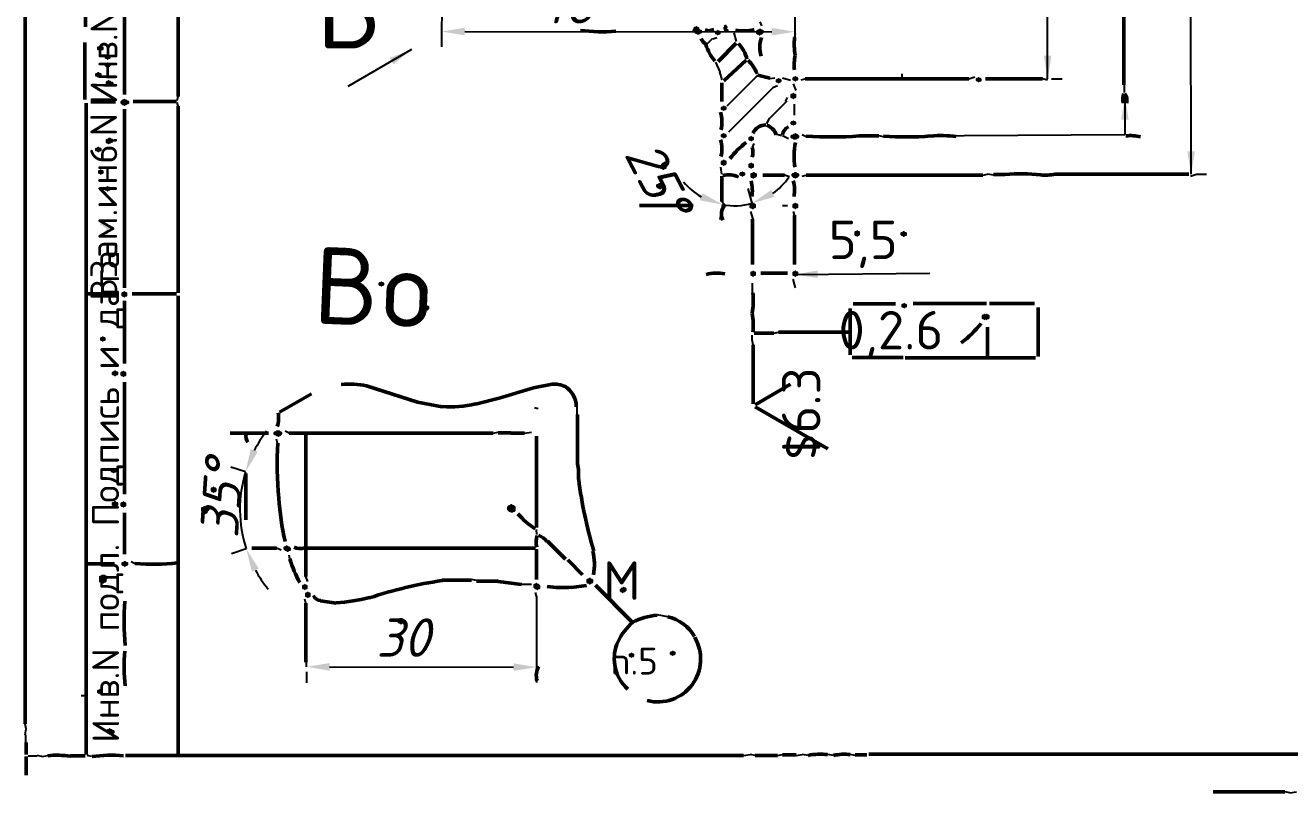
# Model space of a CAD drawing. Header units: millimetres. Extents: x 0 to 438, y 0 to 297.
# Drawn here: x 0.1 to 164.7, y -0.2 to 99.7 of the extents above; entities that cross this region are included whole.
import ezdxf

# ---------------------------------------------------------------- set-up
doc = ezdxf.new("R2010")
doc.units = ezdxf.units.MM
for name, color, linetype, lineweight in [('DIMS', 4, 'Continuous', 25), ('MAIN', 7, 'Continuous', 50), ('TEXT', 7, 'Continuous', 25), ('THIN', 3, 'Continuous', 25)]:
    doc.layers.add(name, color=color, linetype=linetype, lineweight=lineweight)
doc.styles.add('ESKD', font='isocpeur.ttf', dxfattribs={"oblique": 15})
doc.dimstyles.new('ESKD', dxfattribs={"dimtxt": 5, "dimasz": 3, "dimexe": 2, "dimexo": 0, "dimgap": 1, "dimtad": 1, "dimtxsty": 'ESKD', "dimcen": 2.5, "dimclrd": 256, "dimclre": 256, "dimclrt": 256, "dimadec": 0, "dimazin": 3, "dimtfac": 1, "dimtmove": 0, "dimatfit": 3, "dimlwd": 25, "dimlwe": 25})

# ---------------------------------------------------------------- blocks, each defined once
blk = doc.blocks.new('_CLOSEDFILLED')
at = {"color": 0, "linetype": 'BYBLOCK'}
blk.add_solid([(-1, 0.164), (0, 0), (-1, -0.164)], dxfattribs=at)
blk = doc.blocks.new('*D10')
at = {"lineweight": 25}
for p, q in [((94.73, 76.53), (94.19, 78.46)), ((90.88, 76.35), (90.52, 74.38))]:
    blk.add_line(p, q, dxfattribs=at)
at = {"layer": 'Defpoints'}
for p in [(92.42, 84.84), (90.88, 76.35), (92.81, 76.22), (94.73, 76.53)]:
    blk.add_point(p, dxfattribs=at)
at = {"layer": 'DIMS', "lineweight": 25}
for start, end in [(-140.1093, -120.1907), (-54.557, -34.6384), (-100.272, -74.4757)]:
    blk.add_arc((92.42, 84.84), 8.63, start, end, dxfattribs=at)
at = {"layer": 'DIMS', "xscale": 3, "yscale": 3}
for p, rotation in [((90.88, 76.35), 339.7686731777582), ((94.73, 76.53), 205.48364073165786)]:
    blk.add_blockref('_CLOSEDFILLED', p, dxfattribs=dict(at, rotation=rotation))
at = {"layer": 'DIMS', "insert": (82.47, 79.7), "char_height": 5, "attachment_point": 5, "rotation": 297.3333, "style": 'ESKD'}
blk.add_mtext('25%%d', dxfattribs=at)
blk = doc.blocks.new('*D11')
at = {"lineweight": 25}
for p, q in [((28.75, 41.58), (26.84, 42.17)), ((28.84, 31.54), (26.94, 30.91))]:
    blk.add_line(p, q, dxfattribs=at)
at = {"layer": 'Defpoints'}
for p in [(28.75, 41.58), (28.02, 36.55), (44.64, 36.71), (28.84, 31.54)]:
    blk.add_point(p, dxfattribs=at)
at = {"layer": 'DIMS', "lineweight": 25}
for start, end in [(142.2759, 152.6163), (162.9567, -161.865), (-151.5246, -141.1841)]:
    blk.add_arc((44.64, 36.71), 16.62, start, end, dxfattribs=at)
at = {"layer": 'DIMS', "xscale": 3, "yscale": 3}
for p, rotation in [((28.75, 41.58), 247.7864837984449), ((28.84, 31.54), 113.30524145534612)]:
    blk.add_blockref('_CLOSEDFILLED', p, dxfattribs=dict(at, rotation=rotation))
at = {"layer": 'DIMS', "insert": (25.62, 38.03), "char_height": 5, "attachment_point": 5, "rotation": 86.035, "style": 'ESKD'}
blk.add_mtext('35%%d', dxfattribs=at)

msp = doc.modelspace()

# ---------------------------------------------------------------- hatches: boundary and pattern name
at = {"layer": 'DIMS'}
h = msp.add_hatch(color=256, dxfattribs=at)
h.dxf.hatch_style = 1
h.paths.add_polyline_path([(87.449, 99.639), (87.322, 99.511), (87.194, 99.511), (87.066, 99.383), (87.066, 99.256), (86.938, 99.128), (86.938, 98.872), (87.066, 98.744), (87.194, 98.744), (87.322, 98.617), (87.449, 98.617), (87.577, 98.489), (87.833, 98.489), (87.96, 98.617), (88.088, 98.617), (88.216, 98.744), (88.216, 99), (88.088, 99.128), (87.96, 99.128), (87.833, 99.256), (87.833, 99.383), (87.705, 99.511), (87.577, 99.511)])
h = msp.add_hatch(color=256, dxfattribs=at)
h.dxf.hatch_style = 1
h.paths.add_polyline_path([(90.26, 99.128), (90.132, 99), (90.005, 99), (89.877, 98.872), (89.877, 98.617), (90.005, 98.489), (90.132, 98.489), (90.26, 98.361), (90.388, 98.489), (90.516, 98.489), (90.643, 98.617), (90.643, 98.872), (90.516, 99), (90.388, 99)])
h = msp.add_hatch(color=256, dxfattribs=at)
h.dxf.hatch_style = 1
h.paths.add_polyline_path([(95.626, 99.256), (95.498, 99.128), (95.37, 99.128), (95.243, 99), (95.243, 98.617), (95.37, 98.489), (95.498, 98.489), (95.626, 98.361), (95.754, 98.361), (95.881, 98.489), (96.009, 98.489), (96.265, 98.744), (96.265, 99), (96.137, 99.128), (96.009, 99.128), (95.881, 99.256)])
h = msp.add_hatch(color=256, dxfattribs=at)
h.dxf.hatch_style = 1
h.paths.add_polyline_path([(9.773, 97.083), (9.646, 96.955), (9.518, 96.955), (9.39, 96.827), (9.39, 96.571), (9.518, 96.444), (9.646, 96.444), (9.773, 96.316), (9.901, 96.316), (10.029, 96.444), (10.157, 96.444), (10.284, 96.571), (10.284, 96.827), (10.157, 96.955), (10.029, 96.955), (9.901, 97.083)])
h = msp.add_hatch(color=256, dxfattribs=at)
h.dxf.hatch_style = 1
h.paths.add_polyline_path([(10.795, 95.932), (10.668, 95.804), (10.54, 95.804), (10.412, 95.677), (10.412, 95.421), (10.54, 95.293), (10.668, 95.293), (10.795, 95.165), (10.923, 95.293), (11.051, 95.293), (11.179, 95.421), (11.179, 95.677), (11.051, 95.804), (10.923, 95.804)])
h = msp.add_hatch(color=256, dxfattribs=at)
h.dxf.hatch_style = 1
h.paths.add_polyline_path([(10.795, 94.91), (10.668, 94.782), (10.54, 94.782), (10.412, 94.654), (10.412, 94.398), (10.54, 94.27), (10.668, 94.27), (10.795, 94.143), (10.923, 94.27), (11.051, 94.27), (11.179, 94.398), (11.179, 94.654), (11.051, 94.782), (10.923, 94.782)])
h = msp.add_hatch(color=256, dxfattribs=at)
h.dxf.hatch_style = 1
h.paths.add_polyline_path([(9.518, 93.631), (9.39, 93.504), (9.262, 93.504), (9.135, 93.376), (9.135, 93.12), (9.262, 92.992), (9.39, 92.992), (9.518, 92.864), (9.646, 92.864), (9.773, 92.992), (9.901, 92.992), (10.029, 93.12), (10.029, 93.376), (9.901, 93.504), (9.773, 93.504), (9.646, 93.631)])
h = msp.add_hatch(color=256, dxfattribs=at)
h.dxf.hatch_style = 1
h.paths.add_polyline_path([(10.923, 92.609), (10.795, 92.481), (10.668, 92.481), (10.54, 92.353), (10.54, 91.97), (10.668, 91.842), (10.795, 91.842), (10.923, 91.714), (11.179, 91.714), (11.306, 91.842), (11.434, 91.842), (11.562, 91.97), (11.562, 92.225), (11.434, 92.353), (11.306, 92.353), (11.179, 92.481), (11.051, 92.481)])
h = msp.add_hatch(color=256, dxfattribs=at)
h.dxf.hatch_style = 1
h.paths.add_polyline_path([(98.181, 92.864), (98.053, 92.737), (97.925, 92.737), (97.798, 92.609), (97.798, 92.353), (97.925, 92.225), (98.053, 92.225), (98.181, 92.097), (98.309, 92.225), (98.437, 92.225), (98.564, 92.353), (98.564, 92.609), (98.437, 92.737), (98.309, 92.737)])
h = msp.add_hatch(color=256, dxfattribs=at)
h.dxf.hatch_style = 1
h.paths.add_polyline_path([(100.353, 93.12), (100.225, 92.992), (100.097, 92.992), (99.97, 92.864), (99.97, 92.609), (100.097, 92.481), (100.225, 92.481), (100.353, 92.353), (100.481, 92.481), (100.608, 92.481), (100.736, 92.609), (100.736, 92.864), (100.608, 92.992), (100.481, 92.992)])
h = msp.add_hatch(color=256, dxfattribs=at)
h.dxf.hatch_style = 1
h.paths.add_polyline_path([(124.243, 92.992), (124.116, 92.864), (123.988, 92.864), (123.86, 92.737), (123.86, 92.481), (123.988, 92.353), (124.116, 92.353), (124.243, 92.225), (124.371, 92.353), (124.499, 92.353), (124.627, 92.481), (124.627, 92.737), (124.499, 92.864), (124.371, 92.864)])
h = msp.add_hatch(color=256, dxfattribs=at)
h.dxf.hatch_style = 1
h.paths.add_polyline_path([(100.097, 90.947), (99.97, 90.819), (99.842, 90.819), (99.714, 90.691), (99.714, 90.308), (99.842, 90.18), (99.97, 90.18), (100.097, 90.052), (100.225, 90.18), (100.353, 90.18), (100.481, 90.308), (100.481, 90.691), (100.353, 90.819), (100.225, 90.819)])
h = msp.add_hatch(color=256, dxfattribs=at)
h.dxf.hatch_style = 1
h.paths.add_polyline_path([(12.967, 90.18), (12.84, 90.052), (12.712, 90.052), (12.456, 89.797), (12.456, 89.541), (12.712, 89.285), (12.84, 89.285), (12.967, 89.158), (13.095, 89.285), (13.223, 89.285), (13.351, 89.413), (13.478, 89.413), (13.606, 89.541), (13.606, 89.797), (13.478, 89.924), (13.351, 89.924), (13.223, 90.052), (13.095, 90.052)])
h = msp.add_hatch(color=256, dxfattribs=at)
h.dxf.hatch_style = 1
h.paths.add_polyline_path([(91.027, 89.285), (90.899, 89.158), (90.771, 89.158), (90.643, 89.03), (90.643, 88.774), (90.771, 88.646), (90.899, 88.646), (91.027, 88.518), (91.154, 88.646), (91.282, 88.646), (91.41, 88.774), (91.41, 89.03), (91.282, 89.158), (91.154, 89.158)])
h = msp.add_hatch(color=256, dxfattribs=at)
h.dxf.hatch_style = 1
h.paths.add_polyline_path([(100.097, 87.368), (99.97, 87.24), (99.842, 87.24), (99.714, 87.112), (99.714, 86.857), (99.842, 86.729), (99.97, 86.729), (100.097, 86.601), (100.225, 86.729), (100.353, 86.729), (100.481, 86.857), (100.481, 87.112), (100.353, 87.24), (100.225, 87.24)])
h = msp.add_hatch(color=256, dxfattribs=at)
h.dxf.hatch_style = 1
h.paths.add_polyline_path([(91.027, 85.706), (90.899, 85.578), (90.771, 85.578), (90.643, 85.451), (90.643, 85.195), (90.771, 85.067), (90.899, 85.067), (91.027, 84.939), (91.154, 85.067), (91.282, 85.067), (91.41, 85.195), (91.41, 85.451), (91.282, 85.578), (91.154, 85.578)])
h = msp.add_hatch(color=256, dxfattribs=at)
h.dxf.hatch_style = 1
h.paths.add_polyline_path([(100.353, 85.706), (100.225, 85.578), (100.097, 85.578), (99.97, 85.451), (99.842, 85.451), (99.714, 85.323), (99.714, 85.067), (99.842, 84.939), (99.97, 84.939), (100.097, 84.811), (100.481, 84.811), (100.608, 84.939), (100.736, 84.939), (100.864, 85.067), (100.864, 85.323), (100.608, 85.578), (100.481, 85.578)])
h = msp.add_hatch(color=256, dxfattribs=at)
h.dxf.hatch_style = 1
h.paths.add_polyline_path([(10.923, 85.067), (10.795, 84.939), (10.668, 84.939), (10.54, 84.811), (10.54, 84.428), (10.668, 84.3), (10.795, 84.3), (10.923, 84.172), (11.051, 84.3), (11.179, 84.3), (11.306, 84.428), (11.434, 84.428), (11.562, 84.556), (11.562, 84.811), (11.434, 84.939), (11.306, 84.939), (11.179, 85.067)])
h = msp.add_hatch(color=256, dxfattribs=at)
h.dxf.hatch_style = 1
h.paths.add_polyline_path([(94.604, 85.323), (94.476, 85.195), (94.348, 85.195), (94.221, 85.067), (94.221, 84.811), (94.348, 84.684), (94.476, 84.684), (94.604, 84.556), (94.732, 84.684), (94.859, 84.684), (94.987, 84.811), (94.987, 85.067), (94.859, 85.195), (94.732, 85.195)])
h = msp.add_hatch(color=256, dxfattribs=at)
h.dxf.hatch_style = 1
h.paths.add_polyline_path([(9.518, 83.917), (9.39, 83.789), (9.262, 83.789), (9.135, 83.661), (9.135, 83.405), (9.262, 83.278), (9.39, 83.278), (9.518, 83.15), (9.646, 83.15), (9.773, 83.278), (9.901, 83.278), (10.029, 83.405), (10.029, 83.661), (9.901, 83.789), (9.773, 83.789), (9.646, 83.917)])
h = msp.add_hatch(color=256, dxfattribs=at)
h.dxf.hatch_style = 1
h.paths.add_polyline_path([(9.901, 80.977), (9.773, 80.849), (9.646, 80.849), (9.518, 80.721), (9.518, 80.465), (9.646, 80.338), (9.773, 80.338), (9.901, 80.21), (10.029, 80.338), (10.157, 80.338), (10.284, 80.465), (10.284, 80.721), (10.157, 80.849), (10.029, 80.849)])
h = msp.add_hatch(color=256, dxfattribs=at)
h.dxf.hatch_style = 1
h.paths.add_polyline_path([(83.361, 81.999), (83.233, 81.872), (83.106, 81.872), (82.85, 81.616), (82.85, 81.488), (82.722, 81.36), (82.722, 81.105), (82.85, 80.977), (82.978, 80.977), (83.106, 80.849), (83.233, 80.849), (83.361, 80.977), (83.489, 80.977), (83.617, 81.105), (83.617, 81.36), (83.744, 81.488), (83.744, 81.744), (83.617, 81.872), (83.489, 81.872)])
h = msp.add_hatch(color=256, dxfattribs=at)
h.dxf.hatch_style = 1
h.paths.add_polyline_path([(91.027, 82.255), (90.899, 82.127), (90.771, 82.127), (90.643, 81.999), (90.643, 81.616), (90.771, 81.488), (90.899, 81.488), (91.027, 81.36), (91.154, 81.488), (91.282, 81.488), (91.41, 81.616), (91.41, 81.999), (91.282, 82.127), (91.154, 82.127)])
h = msp.add_hatch(color=256, dxfattribs=at)
h.dxf.hatch_style = 1
h.paths.add_polyline_path([(93.454, 80.721), (93.326, 80.593), (93.198, 80.593), (93.071, 80.465), (93.071, 80.21), (93.198, 80.082), (93.326, 80.082), (93.454, 79.954), (93.582, 80.082), (93.71, 80.082), (93.837, 80.21), (93.837, 80.465), (93.71, 80.593), (93.582, 80.593)])
h = msp.add_hatch(color=256, dxfattribs=at)
h.dxf.hatch_style = 1
h.paths.add_polyline_path([(94.604, 81.872), (94.476, 81.744), (94.348, 81.744), (94.221, 81.616), (94.221, 81.232), (94.348, 81.105), (94.476, 81.105), (94.604, 80.977), (94.732, 81.105), (94.859, 81.105), (94.987, 81.232), (94.987, 81.616), (94.859, 81.744), (94.732, 81.744)])
h = msp.add_hatch(color=256, dxfattribs=at)
h.dxf.hatch_style = 1
h.paths.add_polyline_path([(82.85, 79.315), (82.722, 79.187), (82.595, 79.187), (82.467, 79.059), (82.339, 79.059), (82.211, 78.932), (82.211, 78.676), (82.467, 78.42), (82.595, 78.42), (82.722, 78.292), (82.85, 78.42), (82.978, 78.42), (83.106, 78.548), (83.233, 78.548), (83.361, 78.676), (83.361, 78.932), (83.106, 79.187), (82.978, 79.187)])
h = msp.add_hatch(color=256, dxfattribs=at)
h.dxf.hatch_style = 1
h.paths.add_polyline_path([(94.859, 80.593), (94.732, 80.465), (94.604, 80.465), (94.476, 80.338), (94.476, 79.954), (94.604, 79.826), (94.732, 79.826), (94.859, 79.699), (94.987, 79.826), (95.115, 79.826), (95.37, 80.082), (95.37, 80.338), (95.243, 80.465), (95.115, 80.465), (94.987, 80.593)])
h = msp.add_hatch(color=256, dxfattribs=at)
h.dxf.hatch_style = 1
h.paths.add_polyline_path([(100.225, 80.593), (100.097, 80.465), (99.97, 80.465), (99.842, 80.338), (99.842, 80.082), (100.097, 79.826), (100.225, 79.826), (100.353, 79.699), (100.481, 79.826), (100.608, 79.826), (100.864, 80.082), (100.864, 80.338), (100.736, 80.465), (100.608, 80.465), (100.481, 80.593)])
h = msp.add_hatch(color=256, dxfattribs=at)
h.dxf.hatch_style = 1
h.paths.add_polyline_path([(10.795, 78.804), (10.668, 78.676), (10.54, 78.676), (10.412, 78.548), (10.412, 78.292), (10.54, 78.165), (10.668, 78.165), (10.795, 78.037), (10.923, 78.165), (11.051, 78.165), (11.179, 78.292), (11.179, 78.548), (11.051, 78.676), (10.923, 78.676)])
h = msp.add_hatch(color=256, dxfattribs=at)
h.dxf.hatch_style = 1
h.paths.add_polyline_path([(94.859, 76.631), (94.732, 76.503), (94.604, 76.503), (94.348, 76.247), (94.348, 75.992), (94.476, 75.864), (94.604, 75.864), (94.732, 75.736), (94.859, 75.736), (94.987, 75.864), (95.115, 75.864), (95.243, 75.992), (95.243, 76.375), (95.115, 76.503), (94.987, 76.503)])
h = msp.add_hatch(color=256, dxfattribs=at)
h.dxf.hatch_style = 1
h.paths.add_polyline_path([(100.353, 76.631), (100.225, 76.503), (100.097, 76.503), (99.97, 76.375), (99.97, 75.992), (100.097, 75.864), (100.225, 75.864), (100.353, 75.736), (100.481, 75.864), (100.608, 75.864), (100.736, 75.992), (100.736, 76.375), (100.608, 76.503), (100.481, 76.503)])
h = msp.add_hatch(color=256, dxfattribs=at)
h.dxf.hatch_style = 1
h.paths.add_polyline_path([(10.157, 74.33), (9.773, 73.819), (10.668, 73.179), (9.901, 72.413), (10.54, 72.157), (11.434, 73.307)])
h = msp.add_hatch(color=256, dxfattribs=at)
h.dxf.hatch_style = 1
h.paths.add_polyline_path([(108.402, 73.052), (108.274, 72.924), (108.146, 72.924), (108.018, 72.796), (108.018, 72.413), (108.146, 72.285), (108.274, 72.285), (108.402, 72.157), (108.529, 72.285), (108.657, 72.285), (108.785, 72.413), (108.785, 72.796), (108.657, 72.924), (108.529, 72.924)])
h = msp.add_hatch(color=256, dxfattribs=at)
h.dxf.hatch_style = 1
h.paths.add_polyline_path([(114.406, 72.924), (114.278, 72.796), (114.151, 72.796), (114.023, 72.668), (114.023, 72.413), (114.151, 72.285), (114.278, 72.285), (114.406, 72.157), (114.534, 72.157), (114.662, 72.285), (114.789, 72.285), (114.917, 72.413), (114.917, 72.668), (114.789, 72.796), (114.662, 72.796), (114.534, 72.924)])
h = msp.add_hatch(color=256, dxfattribs=at)
h.dxf.hatch_style = 1
h.paths.add_polyline_path([(94.859, 67.811), (94.732, 67.683), (94.604, 67.683), (94.476, 67.555), (94.476, 67.172), (94.604, 67.044), (94.732, 67.044), (94.859, 66.916), (94.987, 67.044), (95.115, 67.044), (95.243, 67.172), (95.243, 67.555), (95.115, 67.683), (94.987, 67.683)])
h = msp.add_hatch(color=256, dxfattribs=at)
h.dxf.hatch_style = 1
h.paths.add_polyline_path([(100.353, 67.811), (100.225, 67.683), (100.097, 67.683), (99.97, 67.555), (99.97, 67.172), (100.097, 67.044), (100.225, 67.044), (100.353, 66.916), (100.481, 67.044), (100.608, 67.044), (100.736, 67.172), (100.736, 67.555), (100.608, 67.683), (100.481, 67.683)])
h = msp.add_hatch(color=256, dxfattribs=at)
h.dxf.hatch_style = 1
h.paths.add_polyline_path([(46.44, 66.405), (46.312, 66.277), (46.184, 66.277), (46.056, 66.149), (46.056, 65.893), (46.184, 65.766), (46.312, 65.766), (46.44, 65.638), (46.567, 65.766), (46.695, 65.766), (46.823, 65.893), (46.823, 66.149), (46.695, 66.277), (46.567, 66.277)])
h = msp.add_hatch(color=256, dxfattribs=at)
h.dxf.hatch_style = 1
h.paths.add_polyline_path([(12.967, 65.127), (12.84, 64.999), (12.712, 64.999), (12.584, 64.871), (12.584, 64.487), (12.712, 64.36), (12.84, 64.36), (12.967, 64.232), (13.095, 64.36), (13.223, 64.36), (13.351, 64.487), (13.351, 64.871), (13.223, 64.999), (13.095, 64.999)])
h = msp.add_hatch(color=256, dxfattribs=at)
h.dxf.hatch_style = 1
h.paths.add_polyline_path([(51.933, 63.465), (51.805, 63.337), (51.678, 63.337), (51.55, 63.209), (51.55, 62.954), (51.933, 62.57), (52.061, 62.57), (52.189, 62.442), (52.316, 62.57), (52.444, 62.57), (52.7, 62.826), (52.7, 63.081), (52.572, 63.209), (52.444, 63.209), (52.316, 63.337), (52.189, 63.337), (52.061, 63.465)])
h = msp.add_hatch(color=256, dxfattribs=at)
h.dxf.hatch_style = 1
h.paths.add_polyline_path([(114.534, 63.593), (114.406, 63.465), (114.278, 63.465), (114.151, 63.337), (114.151, 63.081), (114.278, 62.954), (114.406, 62.954), (114.534, 62.826), (114.662, 62.954), (114.789, 62.954), (114.917, 63.081), (114.917, 63.337), (114.789, 63.465), (114.662, 63.465)])
h = msp.add_hatch(color=256, dxfattribs=at)
h.dxf.hatch_style = 1
h.paths.add_polyline_path([(125.01, 62.187), (124.882, 62.059), (124.754, 62.059), (124.627, 61.931), (124.627, 61.547), (124.754, 61.42), (124.882, 61.42), (125.01, 61.292), (125.138, 61.42), (125.265, 61.292), (125.393, 61.42), (125.521, 61.42), (125.649, 61.547), (125.649, 61.931), (125.521, 62.059), (125.393, 62.059), (125.265, 62.187), (125.138, 62.059)])
h = msp.add_hatch(color=256, dxfattribs=at)
h.dxf.hatch_style = 1
h.paths.add_polyline_path([(10.157, 59.247), (10.029, 59.119), (9.901, 59.119), (9.773, 58.991), (9.773, 58.735), (9.901, 58.607), (10.029, 58.607), (10.157, 58.48), (10.284, 58.607), (10.412, 58.607), (10.54, 58.735), (10.54, 58.991), (10.412, 59.119), (10.284, 59.119)])
h = msp.add_hatch(color=256, dxfattribs=at)
h.dxf.hatch_style = 1
h.paths.add_polyline_path([(11.69, 54.773), (11.562, 54.645), (11.434, 54.645), (11.306, 54.517), (11.306, 54.261), (11.434, 54.134), (11.562, 54.134), (11.69, 54.006), (11.817, 54.006), (11.945, 54.134), (12.073, 54.134), (12.201, 54.261), (12.201, 54.517), (12.073, 54.645), (11.945, 54.645), (11.817, 54.773)])
h = msp.add_hatch(color=256, dxfattribs=at)
h.dxf.hatch_style = 1
h.paths.add_polyline_path([(12.84, 54.773), (12.712, 54.645), (12.584, 54.645), (12.456, 54.517), (12.456, 54.134), (12.584, 54.006), (12.712, 54.006), (12.84, 53.878), (12.967, 54.006), (13.095, 54.006), (13.223, 54.134), (13.223, 54.517), (13.095, 54.645), (12.967, 54.645)])
h = msp.add_hatch(color=256, dxfattribs=at)
h.dxf.hatch_style = 1
h.paths.add_polyline_path([(32.77, 46.975), (32.642, 46.848), (32.514, 46.848), (32.386, 46.72), (32.386, 46.464), (32.514, 46.336), (32.642, 46.336), (32.77, 46.209), (32.897, 46.209), (33.025, 46.081), (33.153, 46.209), (33.281, 46.209), (33.536, 46.464), (33.536, 46.72), (33.408, 46.848), (33.281, 46.848), (33.153, 46.975)])
h = msp.add_hatch(color=256, dxfattribs=at)
h.dxf.hatch_style = 1
h.paths.add_polyline_path([(11.562, 42.118), (11.434, 41.99), (11.306, 41.99), (11.179, 41.862), (11.179, 41.607), (11.306, 41.479), (11.434, 41.479), (11.562, 41.351), (11.69, 41.479), (11.817, 41.479), (11.945, 41.607), (11.945, 41.862), (11.817, 41.99), (11.69, 41.99)])
h = msp.add_hatch(color=256, dxfattribs=at)
h.dxf.hatch_style = 1
h.paths.add_polyline_path([(24.593, 39.689), (24.465, 39.562), (24.338, 39.562), (24.21, 39.434), (24.21, 39.05), (24.338, 38.923), (24.465, 38.923), (24.593, 38.795), (24.721, 38.923), (24.849, 38.923), (24.976, 39.05), (24.976, 39.434), (24.849, 39.562), (24.721, 39.562)])
h = msp.add_hatch(color=256, dxfattribs=at)
h.dxf.hatch_style = 1
h.paths.add_polyline_path([(11.69, 37.772), (11.562, 37.644), (11.434, 37.644), (11.306, 37.516), (11.306, 37.261), (11.434, 37.133), (11.562, 37.133), (11.69, 37.005), (11.817, 37.005), (11.945, 37.133), (12.073, 37.133), (12.201, 37.261), (12.201, 37.516), (12.073, 37.644), (11.945, 37.644), (11.817, 37.772)])
h = msp.add_hatch(color=256, dxfattribs=at)
h.dxf.hatch_style = 1
h.paths.add_polyline_path([(12.84, 37.772), (12.712, 37.644), (12.584, 37.644), (12.456, 37.516), (12.456, 37.133), (12.584, 37.005), (12.712, 37.005), (12.84, 36.877), (12.967, 37.005), (13.095, 37.005), (13.223, 37.133), (13.223, 37.516), (13.095, 37.644), (12.967, 37.644)])
h = msp.add_hatch(color=256, dxfattribs=at)
h.dxf.hatch_style = 1
h.paths.add_polyline_path([(23.316, 37.133), (23.188, 37.005), (23.06, 37.005), (22.932, 36.877), (22.932, 36.494), (23.06, 36.366), (23.06, 36.238), (23.188, 36.11), (23.316, 36.11), (23.443, 35.983), (23.571, 36.11), (23.699, 36.11), (23.827, 36.238), (23.827, 36.366), (24.082, 36.622), (24.082, 36.877), (23.954, 37.005), (23.827, 37.005), (23.699, 37.133)])
h = msp.add_hatch(color=256, dxfattribs=at)
h.dxf.hatch_style = 1
h.paths.add_polyline_path([(63.303, 37.389), (63.176, 37.261), (63.048, 37.261), (62.792, 37.005), (62.792, 36.622), (63.048, 36.366), (63.176, 36.366), (63.303, 36.238), (63.559, 36.238), (63.687, 36.366), (63.814, 36.366), (63.942, 36.494), (63.942, 37.005), (63.687, 37.261), (63.559, 37.261), (63.431, 37.389)])
h = msp.add_hatch(color=256, dxfattribs=at)
h.dxf.hatch_style = 1
h.paths.add_polyline_path([(34.047, 32.02), (33.919, 31.892), (33.792, 31.892), (33.664, 31.764), (33.664, 31.509), (33.919, 31.253), (34.047, 31.253), (34.175, 31.125), (34.303, 31.125), (34.43, 31.253), (34.558, 31.253), (34.686, 31.381), (34.686, 31.637), (34.43, 31.892), (34.303, 31.892), (34.175, 32.02)])
h = msp.add_hatch(color=256, dxfattribs=at)
h.dxf.hatch_style = 1
h.paths.add_polyline_path([(12.967, 29.975), (12.84, 29.847), (12.712, 29.847), (12.584, 29.719), (12.584, 29.464), (12.712, 29.336), (12.84, 29.336), (12.967, 29.208), (13.095, 29.208), (13.223, 29.336), (13.351, 29.336), (13.478, 29.464), (13.478, 29.719), (13.351, 29.847), (13.223, 29.847), (13.095, 29.975)])
h = msp.add_hatch(color=256, dxfattribs=at)
h.dxf.hatch_style = 1
h.paths.add_polyline_path([(10.029, 28.185), (9.901, 28.057), (9.773, 28.057), (9.646, 27.93), (9.646, 27.291), (9.773, 27.163), (9.901, 27.163), (10.029, 27.035), (10.284, 27.035), (10.412, 27.163), (10.54, 27.163), (10.668, 27.291), (10.668, 27.546), (10.795, 27.674), (10.795, 27.93), (10.668, 28.057), (10.54, 28.057), (10.412, 28.185)])
h = msp.add_hatch(color=256, dxfattribs=at)
h.dxf.hatch_style = 1
h.paths.add_polyline_path([(36.475, 27.035), (36.347, 26.907), (36.219, 26.907), (36.091, 26.779), (36.091, 26.396), (36.219, 26.268), (36.347, 26.268), (36.475, 26.14), (36.602, 26.268), (36.73, 26.268), (36.858, 26.396), (36.858, 26.779), (36.73, 26.907), (36.602, 26.907)])
h = msp.add_hatch(color=256, dxfattribs=at)
h.dxf.hatch_style = 1
h.paths.add_polyline_path([(66.625, 27.163), (66.497, 27.035), (66.37, 27.035), (66.242, 26.907), (66.242, 26.524), (66.497, 26.268), (66.625, 26.268), (66.753, 26.14), (66.881, 26.268), (67.008, 26.268), (67.136, 26.396), (67.136, 26.779), (66.881, 27.035), (66.753, 27.035)])
h = msp.add_hatch(color=256, dxfattribs=at)
h.dxf.hatch_style = 1
h.paths.add_polyline_path([(73.524, 27.802), (73.396, 27.674), (73.268, 27.674), (73.141, 27.546), (73.141, 27.163), (73.268, 27.035), (73.396, 27.035), (73.524, 26.907), (73.652, 26.907), (73.779, 27.035), (73.907, 27.035), (74.035, 27.163), (74.035, 27.546), (73.907, 27.674), (73.779, 27.674), (73.652, 27.802)])
h = msp.add_hatch(color=256, dxfattribs=at)
h.dxf.hatch_style = 1
h.paths.add_polyline_path([(77.995, 26.651), (77.868, 26.524), (77.74, 26.524), (77.484, 26.268), (77.484, 26.012), (77.612, 25.884), (77.74, 25.884), (77.868, 25.757), (77.995, 25.884), (78.123, 25.884), (78.379, 26.14), (78.379, 26.396), (78.251, 26.524), (78.123, 26.524)])
h = msp.add_hatch(color=256, dxfattribs=at)
h.dxf.hatch_style = 1
h.paths.add_polyline_path([(36.858, 26.012), (36.73, 25.884), (36.602, 25.884), (36.475, 25.757), (36.475, 25.373), (36.602, 25.245), (36.73, 25.245), (36.858, 25.117), (36.986, 25.245), (37.113, 25.245), (37.241, 25.373), (37.241, 25.757), (37.113, 25.884), (36.986, 25.884)])
h = msp.add_hatch(color=256, dxfattribs=at)
h.dxf.hatch_style = 1
h.paths.add_polyline_path([(48.867, 22.561), (48.739, 22.433), (48.611, 22.433), (48.484, 22.305), (48.484, 22.05), (48.739, 21.794), (48.867, 21.794), (48.995, 21.666), (49.122, 21.794), (49.25, 21.794), (49.506, 22.05), (49.506, 22.305), (49.378, 22.433), (49.25, 22.433), (49.122, 22.561)])
h = msp.add_hatch(color=256, dxfattribs=at)
h.dxf.hatch_style = 1
h.paths.add_polyline_path([(84.383, 18.343), (84.256, 18.215), (84.128, 18.215), (84, 18.087), (84, 17.832), (84.128, 17.704), (84.256, 17.704), (84.383, 17.576), (84.511, 17.704), (84.639, 17.704), (84.767, 17.832), (84.767, 18.087), (84.639, 18.215), (84.511, 18.215)])
h = msp.add_hatch(color=256, dxfattribs=at)
h.dxf.hatch_style = 1
h.paths.add_polyline_path([(79.017, 18.087), (78.89, 17.959), (78.762, 17.959), (78.634, 17.832), (78.634, 17.576), (78.762, 17.448), (78.89, 17.448), (79.017, 17.32), (79.145, 17.448), (79.273, 17.448), (79.401, 17.576), (79.401, 17.832), (79.273, 17.959), (79.145, 17.959)])
h = msp.add_hatch(color=256, dxfattribs=at)
h.dxf.hatch_style = 1
h.paths.add_polyline_path([(9.773, 13.358), (9.646, 13.23), (9.518, 13.23), (9.39, 13.102), (9.39, 12.846), (9.518, 12.719), (9.646, 12.719), (9.773, 12.591), (9.901, 12.719), (10.029, 12.719), (10.157, 12.846), (10.157, 13.102), (10.029, 13.23), (9.901, 13.23)])
h = msp.add_hatch(color=256, dxfattribs=at)
h.dxf.hatch_style = 1
h.paths.add_polyline_path([(11.051, 8.245), (10.923, 8.117), (10.795, 8.117), (10.668, 7.989), (10.668, 7.606), (10.795, 7.478), (10.923, 7.478), (11.051, 7.35), (11.306, 7.35), (11.434, 7.478), (11.562, 7.478), (11.69, 7.606), (11.69, 7.861), (11.562, 7.989), (11.434, 7.989), (11.306, 8.117), (11.179, 8.117)])
at = {"layer": 'THIN'}
h = msp.add_hatch(dxfattribs=at)
h.set_pattern_fill('ANSI31', scale=0.796731)
h.set_pattern_definition([(45, (-0.6498, 0.6498), (-1.78871, 1.78871), [])])
h.paths.add_polyline_path([(99.331, 89.797), (99.075, 90.052), (98.437, 90.18), (97.925, 90.691), (97.67, 91.586), (97.414, 91.842), (97.287, 91.714), (96.392, 91.97), (95.37, 93.376), (91.41, 89.285), (92.304, 88.518), (92.56, 88.007), (92.56, 87.24), (91.538, 85.962), (91.793, 85.706), (94.604, 88.263), (95.243, 88.391), (95.881, 88.263), (96.903, 87.368)])

# ---------------------------------------------------------------- linework, layer by layer
at = {"layer": 'MAIN'}
for p, q in [((143.151, 91.97), (143.151, 200.237)), ((12.967, 90.691), (12.967, 106.797)), ((0.064, 8.756), (0.064, 102.579)), ((7.921, 99.51), (7.921, 102.836)), ((19.994, 90.436), (19.994, 101.429)), ((7.814, 90.052), (7.814, 97.466)), ((90.291, 95.005), (92.656, 97.37)), ((91.027, 92.481), (93.965, 95.165)), ((90.771, 89.797), (90.771, 92.225)), ((97.041, 92.797), (95.488, 93.213)), ((101.63, 92.737), (122.966, 92.737)), ((125.138, 92.737), (132.548, 92.737)), ((7.985, 4.793), (7.985, 89.541)), ((11.819, 89.733), (8.622, 89.733)), ((14.117, 89.797), (19.738, 89.797)), ((19.994, 64.871), (19.994, 89.158)), ((12.967, 65.51), (12.967, 88.774)), ((108.657, 85.323), (111.212, 85.323)), ((90.771, 76.759), (90.771, 80.082)), ((96.137, 80.21), (98.948, 80.21)), ((101.758, 80.21), (124.754, 80.21)), ((126.157, 80.274), (127.695, 80.274)), ((151.583, 80.338), (134.208, 80.338)), ((80.04, 76.247), (87.066, 76.247)), ((94.77, 68.578), (94.77, 74.458)), ((100.23, 68.578), (100.23, 74.969)), ((95.881, 67.427), (99.331, 67.427)), ((8.113, 64.743), (11.945, 64.743)), ((13.989, 64.743), (19.738, 64.743)), ((19.994, 4.793), (19.994, 64.487)), ((12.967, 55.668), (12.967, 63.848)), ((107.507, 56.818), (107.507, 62.826)), ((107.89, 63.426), (113.384, 63.426)), ((115.684, 63.465), (125.265, 63.465)), ((125.649, 63.465), (131.525, 63.465)), ((131.998, 56.588), (131.998, 62.954)), ((94.987, 59.63), (97.542, 59.63)), ((98.181, 59.758), (107.379, 59.758)), ((125.393, 56.562), (125.393, 60.397)), ((94.859, 50.427), (94.859, 58.096)), ((114.406, 56.447), (107.763, 56.447)), ((114.662, 56.434), (131.653, 56.434)), ((12.967, 38.667), (12.967, 53.239)), ((51.167, 50.631), (44.523, 52.753)), ((66.242, 52.497), (68.669, 52.983)), ((95.109, 50.31), (99.72, 52.972)), ((33.186, 49.344), (37.335, 51.739)), ((58.714, 50.364), (61.761, 51.18)), ((61.77, 51.143), (66.242, 52.497)), ((54.357, 50.043), (51.167, 50.631)), ((104.577, 44.561), (95.107, 50.029)), ((71.991, 42.629), (71.991, 49.021)), ((26.765, 46.592), (31.748, 46.592)), ((34.43, 46.592), (61.004, 46.592)), ((36.602, 27.93), (36.602, 46.464)), ((63.306, 46.656), (61.64, 46.656)), ((63.303, 46.592), (65.092, 46.592)), ((66.625, 34.321), (66.625, 46.209)), ((28.809, 35.343), (28.809, 41.351)), ((12.967, 30.87), (12.967, 36.238)), ((29.576, 31.637), (32.77, 31.637)), ((36.73, 31.637), (66.497, 31.637)), ((66.625, 27.546), (66.625, 31.509)), ((70.427, 30.198), (68.062, 32.563)), ((72.63, 28.186), (70.713, 30.102)), ((8.113, 29.591), (11.69, 29.591)), ((54.356, 27.482), (58.194, 27.482)), ((61.644, 27.354), (58.83, 27.354)), ((64.709, 26.907), (61.643, 27.291)), ((71.224, 26.524), (73.141, 26.779)), ((79.114, 22.018), (74.322, 26.811)), ((40.563, 24.478), (38.519, 24.785)), ((36.602, 16.809), (36.602, 24.478)), ((0.178, 4.787), (0.178, 6.324)), ((0.192, 2.109), (0.192, 4.538)), ((5.939, 4.602), (7.859, 4.602)), ((13.095, 4.666), (93.582, 4.666)), ((95.115, 4.666), (98.053, 4.666)), ((100.482, 4.717), (98.691, 4.717)), ((108.143, 4.73), (109.682, 4.73)), ((109.935, 4.806), (194.382, 4.806)), ((154.777, -0.064), (164.103, -0.064))]:
    msp.add_line(p, q, dxfattribs=at)
for centre, radius, start, end in [((75.264, 120.565), 21.716, 262.36769, 274.50586), ((89.106, 100.138), 1.146, 243.37303, 302.47421), ((91.541, 99.32), 0.333, 112.32171, 291.25809), ((93.562, 104.898), 5.932, 260.35251, 283.87096), ((89.259, 98.366), 1.242, 198.36865, 245.28921), ((93.884, 98.637), 5.375, 195.4591, 221.93074), ((89.923, 94.364), 4.228, 12.56668, 44.57095), ((99.276, 96.815), 3.556, 158.44925, 198.54492), ((107.574, 97.249), 7.368, 173.35551, 191.31465), ((105.86, 94.542), 5.651, 167.08999, 186.62909), ((90.371, 91.345), 5.4, 22.10675, 44.78079), ((144.605, 90.103), 1.621, 153.75994, 199.55021), ((141.645, 89.877), 1.899, 349.91774, 29.97044), ((86.545, 87.163), 4.259, 345.32885, 16.68047), ((96.59, 84.692), 2.038, 91.9674, 151.38439), ((95.849, 84.68), 2.168, 20.97285, 68.69464), ((100.004, 85.278), 1.329, 114.54444, 172.51912), ((86.993, 83.649), 3.811, 344.52816, 17.66441), ((99.814, 76.375), 9.958, 125.98911, 143.16361), ((109.59, 82.624), 9.405, 168.94928, 188.4517), ((104.937, 133.869), 48.71, 266.26305, 274.38156), ((114.646, 124.354), 39.194, 265.91794, 274.88766), ((119.362, 72.084), 13.265, 81.57084, 95.94624), ((144.077, 80.328), 5.012, 75.63883, 97.6444), ((92.805, 83.118), 2.035, 342.93777, 18.97604), ((91.67, 77.533), 2.72, 62.27564, 106.07305), ((90.063, 78.212), 4.696, 350.10156, 15.1619), ((95.556, 78.212), 4.696, 350.10156, 15.1619), ((129.717, 57.067), 23.302, 83.65086, 94.97144), ((132.947, 85.836), 5.642, 263.3641, 282.92358), ((92.65, 75.086), 1.914, 142.16301, 203.35774), ((90.052, 62.491), 4.964, 77.09157, 105.41105), ((85.519, 63.817), 9.363, 349.96298, 6.43685), ((87.028, 60.61), 7.849, 353.79081, 11.56739), ((114.068, 69.033), 13.26, 306.57982, 322.13287), ((42.328, 43.483), 9.525, 76.67511, 96.76027), ((69.082, 50.248), 2.749, 63.03899, 98.57885), ((68.768, 50.11), 3.04, 358.77176, 58.93595), ((55.35, 65.248), 15.215, 266.2781, 282.73213), ((29.371, 48.6), 3.682, 342.47554, 10.48536), ((29.905, 46.158), 1.115, 164.39477, 220.46266), ((80.061, 42.604), 47.189, 176.71212, 185.40307), ((65.944, 41.307), 6.191, 353.32609, 12.33819), ((131.641, 48.247), 59.994, 187.33602, 196.43644), ((69.463, 40.586), 36.464, 183.81612, 192.7685), ((71.191, 41.853), 9.021, 219.3882, 238.49906), ((68.811, 32.452), 2.228, 157.64643, 197.45739), ((66.033, 30.947), 2.513, 38.40748, 70.16428), ((35.85, 33.505), 1.91, 245.83242, 288.46845), ((16.854, 58.756), 29.201, 265.1365, 275.92213), ((50.992, 35.344), 17.242, 197.23185, 208.35831), ((66.139, 29.518), 8.047, 350.41759, 12.39087), ((62.141, -26.234), 54.216, 98.25106, 108.52655), ((69.91, 38.92), 12.422, 261.28829, 276.05044), ((47.817, 22.13), 34.883, 175.72732, 185.1813), ((38.591, 25.884), 1.066, 201.62265, 266.20959), ((39.353, 45.751), 21.262, 273.25506, 285.11778), ((84.027, 16.268), 7.494, 130.17605, 154.53693), ((83.125, 14.446), 8.509, 95.28051, 117.6256), ((82.473, 17.375), 5.489, 30.29033, 76.60711), ((82.443, 17.204), 5.578, 255.66123, 30.51939), ((35.138, 16.254), 22.201, 174.94559, 186.50382), ((81.938, 17.275), 5.164, 154.65386, 189.4691), ((68.832, 15.052), 2.217, 147.65445, 197.9052), ((81.751, 17.03), 4.928, 187.02772, 229.51258), ((4.186, -6.136), 10.826, 80.66531, 96.25471), ((11.269, -13.092), 17.782, 84.94552, 98.12727), ((103.581, -3.839), 8.654, 83.47348, 100.44339), ((106.718, -1.942), 6.753, 83.31798, 101.81973)]:
    msp.add_arc(centre, radius, start, end, dxfattribs=at)
at = {"layer": 'THIN'}
for p, q in [((96.009, 99.639), (95.754, 100.15)), ((88.763, 97.17), (89.585, 97.992)), ((89.621, 97.952), (90.132, 98.105)), ((92.712, 97.6), (92.407, 98.738)), ((100.225, 98.105), (100.356, 98.617)), ((90.567, 93.631), (90.005, 94.91)), ((90.804, 92.616), (90.534, 93.624)), ((97.031, 92.762), (97.67, 92.864)), ((99.73, 92.531), (98.676, 92.814)), ((101.119, 92.609), (101.63, 92.737)), ((114.278, 92.864), (114.278, 93.376)), ((122.966, 92.737), (123.732, 92.992)), ((133.186, 92.558), (132.548, 92.737)), ((133.697, 92.737), (135.103, 92.737)), ((97.414, 91.586), (98.053, 91.842)), ((100.481, 91.203), (100.097, 92.097)), ((143.215, 90.943), (143.215, 91.974)), ((19.866, 89.924), (19.994, 90.436)), ((19.994, 89.158), (19.866, 89.669)), ((99.075, 89.797), (99.331, 90.308)), ((100.23, 88.007), (100.23, 89.413)), ((96.648, 86.857), (96.98, 87.624)), ((94.757, 83.789), (94.987, 84.3)), ((98.564, 85.323), (97.925, 85.476)), ((99.459, 84.939), (98.692, 85.323)), ((101.758, 85.195), (101.247, 85.451)), ((111.851, 85.195), (111.212, 85.323)), ((90.771, 80.338), (90.643, 81.232)), ((99.586, 79.954), (98.948, 80.21)), ((101.247, 80.082), (101.758, 80.21)), ((124.754, 80.21), (125.393, 80.338)), ((126.16, 80.21), (125.393, 80.338)), ((151.839, 80.082), (152.605, 80.338)), ((153.886, 80.274), (152.602, 80.274)), ((91.154, 76.247), (90.771, 76.759)), ((98.692, 76.247), (99.331, 76.247)), ((94.841, 74.465), (94.571, 75.473)), ((100.225, 74.969), (100.097, 75.48)), ((94.795, 64.868), (94.795, 66.152)), ((100.381, 65.516), (100.073, 66.654)), ((94.732, 58.735), (94.732, 59.374)), ((97.542, 59.63), (98.181, 59.758)), ((94.859, 58.096), (94.732, 58.735)), ((66.881, 49.788), (66.37, 49.915)), ((71.927, 49.017), (71.927, 50.047)), ((34.43, 46.592), (33.919, 46.848)), ((61.004, 46.592), (61.643, 46.72)), ((65.092, 46.592), (65.986, 46.72)), ((32.897, 45.314), (32.77, 45.825)), ((66.706, 33.426), (66.625, 34.065)), ((33.408, 31.381), (32.77, 31.637)), ((14.373, 29.591), (13.862, 29.847)), ((34.507, 30.23), (34.43, 30.742)), ((36.858, 27.291), (36.602, 27.93)), ((58.832, 27.418), (58.193, 27.546)), ((64.706, 26.971), (65.99, 26.971)), ((36.602, 24.478), (36.475, 24.99)), ((66.625, 25.373), (66.497, 25.884)), ((83.744, 22.714), (82.339, 22.944)), ((36.713, 14.122), (36.713, 15.534)), ((7.346, 12.463), (7.857, 12.463)), ((0.192, 8.117), (0.064, 8.756)), ((0.064, 7.35), (0.192, 8.117)), ((0.115, 6.325), (0.115, 7.352)), ((0.444, 4.602), (1.6, 4.602)), ((2.236, 4.538), (1.597, 4.666)), ((2.236, 4.538), (3.002, 4.666)), ((8.751, 4.538), (8.113, 4.666)), ((93.582, 4.666), (94.476, 4.793)), ((95.115, 4.666), (94.476, 4.793)), ((98.053, 4.666), (98.692, 4.768)), ((100.481, 4.666), (101.247, 4.793)), ((102.014, 4.666), (101.247, 4.793)), ((105.335, 4.666), (104.569, 4.793)), ((108.146, 4.666), (107.507, 4.793)), ((164.742, -0.192), (164.103, -0.064)), ((164.742, -0.192), (165.637, -0.089))]:
    msp.add_line(p, q, dxfattribs=at)

# ---------------------------------------------------------------- texts
at = {"layer": 'TEXT', "style": 'ESKD'}
for s, height, rotation, p in [('Инв.№ дубл. Подп. и дата', 3.5, 89.72988, (12.034, 89.413)), ('В3ам.ин6.N', 3.5, 90, (12.034, 63.848)), ('Bo', 10, -2.33854, (37.467, 60.902)), ('Инв.N подл. Подпись и дата', 3.5, 90, (12.29, 6.327)), ('$6.3', 5, 90, (103.619, 43.141))]:
    msp.add_text(s, height=height, rotation=rotation, dxfattribs=at).set_placement(p)
for s, height, p in [('B', 10, (38.008, 96.684)), ('5,5', 5, (104.697, 69.273)), ('0,2.6', 5, (105.974, 57.514)), ('M', 5, (75.313, 24.918)), ('n.5', 3.5, (76.335, 15.187))]:
    msp.add_text(s, height=height, dxfattribs=at).set_placement(p)

# ---------------------------------------------------------------- dimensions: what is measured, and where the dimension line sits
at = {"layer": 'DIMS'}
for base, p1, p2, angle, location, text in [((54.293, 98.886), (54.301, 112.038), (100.31, 129.806), 359.96672, (70.33, 102.451), '46'), ((36.706, 16.191), (36.706, 16.191), (66.665, 25.373), 359.91849, (49.25, 20.005), '30')]:
    msp.add_linear_dim(base=base, p1=p1, p2=p2, angle=angle, location=location, text=text, dimstyle='ESKD', override={"dimlfac": 1, "dimtix": 0, "dimtofl": 1, "dimtmove": 2}, dxfattribs=at).render()
for base, center, p1, p2, text, picture, middle in [((92.815, 76.222), (92.419, 84.843), (90.88, 76.351), (94.729, 76.528), '25%%d', '*D10', (82.467, 79.699)), ((28.018, 36.551), (44.64, 36.709), (28.747, 41.581), (28.843, 31.535), '35%%d', '*D11', (25.615, 38.028))]:
    dim = msp.add_angular_dim_3p(base=base, center=center, p1=p1, p2=p2, text=text, dimstyle='ESKD', dxfattribs=at)
    dim.commit()
    dim.dimension.update_dxf_attribs({"geometry": picture, "text_midpoint": middle, "dimtype": 165})

# ---------------------------------------------------------------- leaders
for points in [[(151.907, 80.303), (151.839, 135.558), (151.839, 137.092), (151.839, 138.498)], [(133.217, 92.742), (133.186, 117.918), (133.186, 119.196), (133.186, 120.858)], [(50.359, 96.532), (46.951, 94.552), (42.088, 91.727)], [(143.282, 90.399), (143.279, 85.451), (122.327, 85.323), (121.301, 85.259)], [(100.272, 67.263), (117.856, 67.427)]]:
    msp.add_leader(points, dimstyle='ESKD', dxfattribs=at)

doc.saveas('drawing.dxf')
